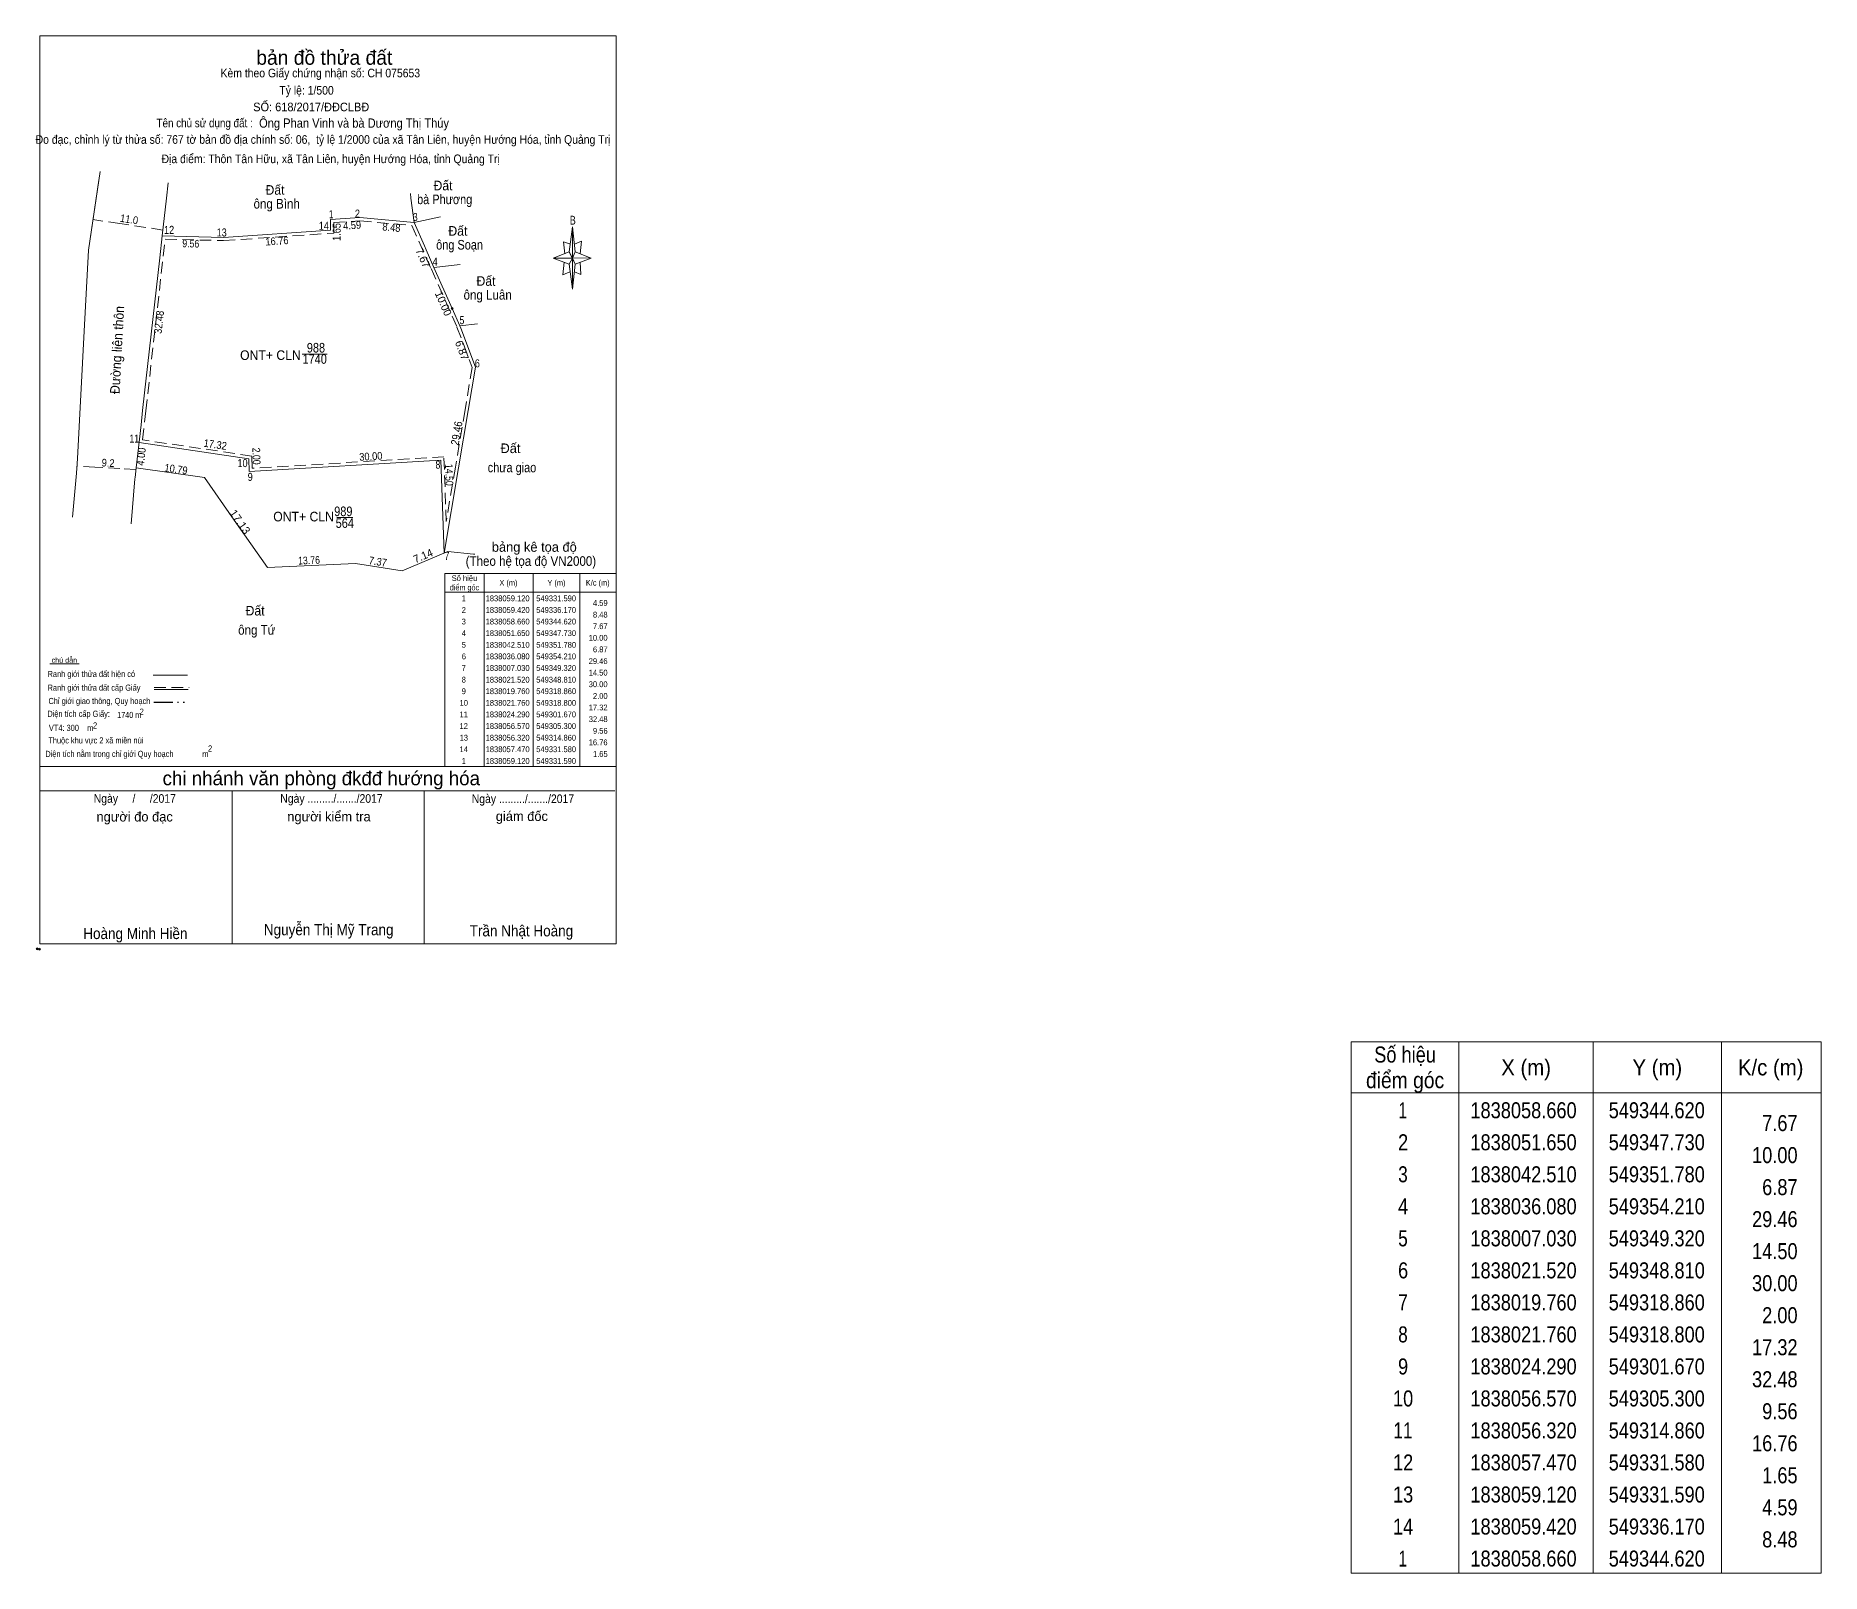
# Model space of a CAD drawing. Header units: metres. Extents: x 547976 to 549564, y 1837803 to 1838136.
# Drawn here: x 549285.5 to 549564.4, y 1837847.7 to 1838087.8 of the extents above; entities that cross this region are included whole.
import ezdxf
from ezdxf.enums import TextEntityAlignment as Align

# ---------------------------------------------------------------- set-up
doc = ezdxf.new("R2010")
doc.units = ezdxf.units.M
doc.header["$LTSCALE"] = 0.6
doc.header["$PDMODE"] = 32
doc.header["$PDSIZE"] = 0.3
doc.linetypes.add('DASH_DOUBLE_DOT', pattern=[9.2, 5, -1.2, 0.3, -1.2, 0.3, -1.2])
doc.linetypes.add('MEDIUM_DASHED', pattern=[4.5, 3, -1.5])
doc.layers.add('28', color=7, linetype='Continuous', lineweight=13)
doc.layers.add('63', color=7, linetype='Continuous', lineweight=13)

msp = doc.modelspace()

# ---------------------------------------------------------------- linework, layer by layer
at = {"layer": '28'}
for p, q in [((549368.86, 1838054.06), (549369.36, 1838057.96)), ((549369.76, 1838054.06), (549372.26, 1838053.06)), ((549368.86, 1838052.16), (549366.36, 1838053.06)), ((549369.76, 1838052.16), (549369.36, 1838048.26)), ((549370.56, 1838052.46), (549370.66, 1838050.56)), ((549370.66, 1838050.56), (549369.66, 1838050.96)), ((549287.72, 1837989.72), (549292.32, 1837989.72)), ((549303.86, 1837987.96), (549309.24, 1837987.96)), ((549304.06, 1837985.72), (549309.32, 1837985.72)), ((549286.2, 1837973.72), (549376.2, 1837973.72)), ((549286.2, 1837969.92), (549376, 1837969.92)), ((549286.2, 1837969.92), (549376, 1837969.92)), ((549286.2, 1837969.92), (549376, 1837969.92)), ((549316.2, 1837946.02), (549316.2, 1837969.92)), ((549346.2, 1837946.02), (549346.2, 1837969.92))]:
    msp.add_line(p, q, dxfattribs=at)
at = {"layer": '28', "linetype": 'MEDIUM_DASHED'}
msp.add_line((549304.06, 1837986.04), (549309.5, 1837986.04), dxfattribs=at)
at = {"layer": '28', "linetype": 'DASH_DOUBLE_DOT', "lineweight": 25}
msp.add_line((549303.96, 1837983.74), (549309.2, 1837983.74), dxfattribs=at)
at = {"layer": '28'}
for points in [[(549286.2, 1838087.82), (549376.2, 1838087.82), (549376.2, 1837946.02), (549286.2, 1837946.02)], [(549369.36, 1838057.96), (549369.76, 1838054.06), (549369.36, 1838053.06)], [(549369.36, 1838053.06), (549366.36, 1838053.06), (549368.86, 1838054.06), (549369.76, 1838052.16), (549372.26, 1838053.06), (549369.36, 1838053.16)], [(549369.36, 1838053.06), (549369.36, 1838048.26), (549368.86, 1838052.16)]]:
    msp.add_lwpolyline(points, close=True, dxfattribs=at)
for points in [[(549369.36, 1838053.06), (549368.86, 1838054.06), (549366.36, 1838053.06)], [(549369.06, 1838055.26), (549367.96, 1838055.66), (549368.16, 1838053.76)], [(549369.66, 1838055.26), (549370.76, 1838055.76), (549370.56, 1838053.76)], [(549368.06, 1838052.46), (549367.86, 1838050.46), (549368.96, 1838050.96)], [(549369.36, 1838053.06), (549369.76, 1838052.16), (549372.26, 1838053.06)], [(549376.2, 1837946.02), (549286.2, 1837946.02), (549286.2, 1837969.92)]]:
    msp.add_lwpolyline(points, dxfattribs=at)
for p in [(549285.74, 1837945.24), (549286.14, 1837945.18)]:
    msp.add_point(p, dxfattribs=at)
at = {"layer": '63'}
for p, q in [((549344.62, 1838058.66), (549348.76, 1838059.54)), ((549344.62, 1838058.66), (549346.24, 1838055)), ((549344.62, 1838058.66), (549346.24, 1838055)), ((549344.62, 1838058.66), (549346.24, 1838055)), ((549351.84, 1838052.08), (549347.73, 1838051.65)), ((549347.73, 1838051.65), (549350.58, 1838045.22)), ((549350.58, 1838045.22), (549351.78, 1838042.51)), ((549292.04, 1838021.79), (549293.1, 1838041.66)), ((549351.78, 1838042.51), (549351.94, 1838042.14)), ((549351.78, 1838042.51), (549351.94, 1838042.14)), ((549351.94, 1838042.14), (549354.21, 1838036.08)), ((549327.17, 1838038.12), (549331.06, 1838038.12)), ((549301.98, 1838027.05), (549302.23, 1838029.3)), ((549301.98, 1838027.05), (549301.22, 1838020.32)), ((549351.57, 1838020.37), (549349.32, 1838007.03)), ((549332.58, 1838012.6), (549335.05, 1838012.6)), ((549349.91, 1838007.28), (549342.75, 1838004.24)), ((549335.47, 1838005.39), (549321.72, 1838004.78)), ((549337.84, 1838005.02), (549335.47, 1838005.39)), ((549342.75, 1838004.24), (549337.84, 1838005.02)), ((549355.55, 1838003.85), (549355.55, 1837973.73)), ((549363.21, 1838003.85), (549363.21, 1837973.73)), ((549370.51, 1838003.85), (549370.51, 1837973.73)), ((549349.42, 1838000.94), (549376.2, 1838000.94)), ((549507.79, 1837930.73), (549507.79, 1837847.73)), ((549528.79, 1837930.73), (549528.79, 1837847.73)), ((549548.79, 1837930.73), (549548.79, 1837847.73)), ((549490.99, 1837922.73), (549564.39, 1837922.73))]:
    msp.add_line(p, q, dxfattribs=at)
at = {"layer": '63', "linetype": 'MEDIUM_DASHED'}
for p, q in [((549298.69, 1838058.48), (549294.48, 1838059.11)), ((549305.4, 1838057.48), (549298.69, 1838058.48)), ((549302.73, 1838029.24), (549302.48, 1838026.99)), ((549352.58, 1838029.38), (549351.08, 1838020.45)), ((549294.77, 1838020.44), (549291.98, 1838020.59)), ((549298.69, 1838020.24), (549294.77, 1838020.44)), ((549301.15, 1838020.11), (549298.69, 1838020.24))]:
    msp.add_line(p, q, dxfattribs=at)
at = {"layer": '63'}
for points in [[(549293.1, 1838041.66), (549293.77, 1838054.33), (549295.6, 1838066.6)], [(549293.1, 1838041.66), (549293.77, 1838054.33), (549295.4, 1838065.26)], [(549306.24, 1838064.85), (549305.97, 1838062.45), (549305.3, 1838056.57)], [(549344.04, 1838063.17), (549344.13, 1838062.45), (549344.62, 1838058.66)], [(549344.62, 1838058.66), (549336.17, 1838059.42), (549331.59, 1838059.12), (549331.58, 1838057.47), (549314.86, 1838056.32), (549305.3, 1838056.57)], [(549344.62, 1838058.66), (549336.17, 1838059.42), (549331.59, 1838059.12)], [(549344.62, 1838058.66), (549336.17, 1838059.42), (549331.59, 1838059.12)], [(549344.62, 1838058.66), (549336.17, 1838059.42), (549331.59, 1838059.12)], [(549344.62, 1838058.66), (549336.17, 1838059.42), (549331.59, 1838059.12)], [(549344.62, 1838058.66), (549336.17, 1838059.42), (549331.59, 1838059.12)], [(549344.62, 1838058.66), (549336.17, 1838059.42), (549331.59, 1838059.12)], [(549305.3, 1838056.57), (549304.91, 1838053.16), (549302.23, 1838029.3)], [(549346.24, 1838055), (549346.52, 1838054.38), (549347.73, 1838051.65)], [(549346.24, 1838055), (549346.52, 1838054.38), (549347.73, 1838051.65)], [(549346.24, 1838055), (549346.52, 1838054.38), (549347.73, 1838051.65)], [(549347.73, 1838051.65), (549350.58, 1838045.22), (549351.78, 1838042.51)], [(549347.73, 1838051.65), (549350.58, 1838045.22), (549351.78, 1838042.51)], [(549354.55, 1838042.81), (549351.78, 1838042.51), (549351.94, 1838042.14)], [(549354.21, 1838036.08), (549353.07, 1838029.3), (549351.57, 1838020.37)], [(549301.67, 1838024.29), (549318.8, 1838021.76), (549318.86, 1838019.76), (549348.81, 1838021.52), (549349.32, 1838007.03)], [(549291.3, 1838012.65), (549291.92, 1838019.52), (549292.04, 1838021.79)], [(549301.05, 1838018.81), (549301.03, 1838018.62), (549300.45, 1838011.62)], [(549311.9, 1838018.81), (549301.22, 1838020.32), (549301.05, 1838018.81)], [(549321.72, 1838004.78), (549316.54, 1838012.18), (549311.9, 1838018.81)], [(549354.13, 1838006.85), (549353.93, 1838006.87), (549349.91, 1838007.28)]]:
    msp.add_lwpolyline(points, dxfattribs=at)
at = {"layer": '63', "linetype": 'MEDIUM_DASHED'}
for points in [[(549302.73, 1838029.24), (549305.75, 1838056.06), (549314.87, 1838055.82), (549332.08, 1838057), (549332.09, 1838058.65), (549336.16, 1838058.92), (549344.28, 1838058.19), (549347.27, 1838051.45), (549351.32, 1838042.32), (549353.69, 1838036.03), (549352.58, 1838029.38)], [(549351.08, 1838020.45), (549349.65, 1838011.97), (549349.29, 1838022.05), (549319.34, 1838020.29), (549319.29, 1838022.19), (549302.22, 1838024.71), (549302.48, 1838026.99)]]:
    msp.add_lwpolyline(points, dxfattribs=at)
at = {"layer": '63'}
for points in [[(549349.42, 1838003.85), (549376.2, 1838003.85), (549376.2, 1837973.73), (549349.42, 1837973.73)], [(549490.99, 1837930.73), (549564.39, 1837930.73), (549564.39, 1837847.73), (549490.99, 1837847.73)]]:
    msp.add_lwpolyline(points, close=True, dxfattribs=at)
msp.add_point((549350.58, 1838045.22), dxfattribs=at)

# ---------------------------------------------------------------- texts
at = {"layer": '28'}
for s, height, p in [('bản đồ thửa đất', 2.25, (549330.605, 1838083.28)), ('bảng kê tọa độ', 1.5, (549363.4, 1838007.24)), ('chi nhánh văn phòng đkđđ hướng hóa', 2.187, (549330.135, 1837970.78)), ('người đo đạc', 1.5, (549300.985, 1837965.12)), ('người kiểm tra', 1.5, (549331.335, 1837965.14)), (' giám đốc', 1.5, (549361.18, 1837965.2))]:
    msp.add_text(s, height=height, dxfattribs=at).set_placement(p, align=Align.CENTER)
for s, height, width, p in [('Kèm theo Giấy chứng nhận số: CH 075653', 1.35, 0.9, (549329.98, 1838081.32)), ('Tỷ lệ: 1/500', 1.35, 0.9, (549327.83, 1838078.62)), ('SỐ: 618/2017/ĐĐCLBĐ', 1.35, 0.95, (549328.56, 1838076.02)), ('Tên chủ sử dụng đất :', 1.35, 0.85, (549311.915, 1838073.52)), ('Đo đạc, chỉnh lý từ thửa số: 767 tờ bản đồ địa chính số: 06,  tỷ lệ 1/2000 của xã Tân Liên, huyện Hướng Hóa, tỉnh Quảng Trị', 1.35, 0.9, (549330.4, 1838070.94)), ('Địa điểm: Thôn Tân Hữu, xã Tân Liên, huyện Hướng Hóa, tỉnh Quảng Trị', 1.35, 0.9, (549331.6, 1838067.92)), ('B', 1.378, 0.75, (549369.41, 1838058.32)), ('(Theo hệ tọa độ VN2000)', 1.5, 0.9, (549362.87, 1838005.04)), ('chú dẫn', 0.8, 1.05, (549290.01, 1837989.92)), ('Ranh giới thửa đất hiện có ', 0.96, 0.9, (549294.385, 1837987.68)), ('Ranh giới thửa đất cấp Giấy', 0.96, 0.9, (549294.64, 1837985.54)), ('Chỉ giới giao thông, Quy hoạch', 0.96, 0.9, (549295.49, 1837983.46)), ('Diện tích cấp Giấy: ', 0.96, 0.9, (549292.395, 1837981.46)), ('1740 m ', 0.96, 0.85, (549300.295, 1837981.28)), ('2', 0.96, 0.8, (549302.1, 1837981.79)), (' VT4: 300    m ', 0.96, 0.9, (549291.06, 1837979.26)), ('2', 0.96, 0.8, (549294.81, 1837979.64)), ('Diện tích nằm trong chỉ giới Quy hoạch              m', 0.96, 0.9, (549299.775, 1837975.2)), ('Thuộc khu vực 2 xã miền núi', 0.96, 0.9, (549294.925, 1837977.31)), ('2', 0.96, 0.8, (549312.77, 1837976.04)), ('Ngày     /     /2017', 1.35, 0.9, (549301.01, 1837968.04)), ('Ngày ........./......./2017', 1.35, 0.9, (549331.725, 1837968.04)), ('Ngày ........./......./2017', 1.35, 0.9, (549361.625, 1837968)), ('Hoàng Minh Hiền', 1.75, 0.9, (549301.1, 1837946.76)), ('Nguyễn Thị Mỹ Trang', 1.75, 0.9, (549331.29, 1837947.36)), ('Trần Nhật Hoàng', 1.75, 0.9, (549361.395, 1837947.18))]:
    msp.add_text(s, height=height, dxfattribs=dict(at, width=width)).set_placement(p, align=Align.CENTER)
at = {"layer": '28', "width": 0.9}
msp.add_text('Ông Phan Vinh và bà Dương Thị Thúy', height=1.44, dxfattribs=at).set_placement((549320.42, 1838073.46))
at = {"layer": '63'}
for s, height, width, p in [('Đất ', 1.5, 0.95, (549349.41, 1838063.68)), ('ông Bình', 1.5, 0.9, (549323.17, 1838060.83)), ('Đất ', 1.5, 0.95, (549323.17, 1838062.99)), ('bà Phương', 1.5, 0.85, (549349.405, 1838061.52)), ('Đất ', 1.5, 0.95, (549351.73, 1838056.59)), ('ông Soạn', 1.5, 0.85, (549351.73, 1838054.43)), ('Đất ', 1.5, 0.95, (549356.12, 1838048.77)), ('ông Luân', 1.5, 0.9, (549356.12, 1838046.61)), ('ONT+ CLN', 1.5, 0.95, (549322.19, 1838037.19)), ('1740', 1.5, 0.85, (549329.105, 1838036.59)), ('988', 1.5, 0.85, (549329.3, 1838038.35)), (' chưa giao', 1.5, 0.85, (549359.68, 1838019.65)), ('ONT+ CLN', 1.5, 0.95, (549327.37, 1838011.98)), ('989', 1.5, 0.85, (549333.575, 1838012.8)), ('564', 1.5, 0.85, (549333.805, 1838010.97)), ('điểm góc', 0.9065, 0.9, (549352.495, 1838001.21)), ('Số hiệu', 0.9065, 0.85, (549352.49, 1838002.67)), ('X (m)', 0.9065, 0.95, (549359.365, 1838001.95)), ('Y (m)', 0.9065, 0.95, (549366.86, 1838001.95)), ('K/c (m)', 0.9065, 0.95, (549373.31, 1838001.95)), ('Đất ', 1.5, 0.95, (549320.06, 1837997.29)), (' 2', 0.9065, 0.85, (549352.235, 1837997.7)), (' 1', 0.9065, 0.75, (549352.225, 1837999.51)), ('1838059.120', 0.9065, 0.85, (549359.235, 1837999.51)), ('1838059.420', 0.9065, 0.85, (549359.235, 1837997.7)), ('549331.590', 0.9065, 0.85, (549366.815, 1837999.51)), ('549336.170', 0.9065, 0.85, (549366.815, 1837997.7)), ('ông Tứ', 1.5, 0.9, (549320.065, 1837994.29)), (' 3', 0.9065, 0.8, (549352.225, 1837995.89)), ('1838058.660', 0.9065, 0.85, (549359.235, 1837995.89)), ('549344.620', 0.9065, 0.85, (549366.815, 1837995.89)), (' 4', 0.9065, 0.85, (549352.23, 1837994.08)), (' 5', 0.9065, 0.8, (549352.23, 1837992.25)), ('1838051.650', 0.9065, 0.85, (549359.235, 1837994.08)), ('1838042.510', 0.9065, 0.85, (549359.235, 1837992.25)), ('549347.730', 0.9065, 0.85, (549366.815, 1837994.08)), ('549351.780', 0.9065, 0.85, (549366.815, 1837992.25)), (' 6', 0.9065, 0.85, (549352.235, 1837990.45)), ('1838036.080', 0.9065, 0.85, (549359.235, 1837990.45)), ('549354.210', 0.9065, 0.85, (549366.815, 1837990.45)), (' 8', 0.9065, 0.8, (549352.23, 1837986.81)), (' 7', 0.9065, 0.8, (549352.23, 1837988.64)), ('1838007.030', 0.9065, 0.85, (549359.235, 1837988.64)), ('1838021.520', 0.9065, 0.85, (549359.235, 1837986.81)), ('549349.320', 0.9065, 0.85, (549366.815, 1837988.64)), ('549348.810', 0.9065, 0.85, (549366.815, 1837986.81)), (' 9', 0.9065, 0.85, (549352.23, 1837985.01)), ('1838019.760', 0.9065, 0.85, (549359.235, 1837985.01)), ('549318.860', 0.9065, 0.85, (549366.815, 1837985.01)), (' 10', 0.9065, 0.85, (549352.225, 1837983.19)), (' 11', 0.9065, 0.8, (549352.22, 1837981.39)), ('1838021.760', 0.9065, 0.85, (549359.235, 1837983.19)), ('1838024.290', 0.9065, 0.85, (549359.235, 1837981.39)), ('549318.800', 0.9065, 0.85, (549366.815, 1837983.19)), ('549301.670', 0.9065, 0.85, (549366.815, 1837981.39)), (' 12', 0.9065, 0.85, (549352.22, 1837979.57)), (' 13', 0.9065, 0.85, (549352.23, 1837977.75)), ('1838056.570', 0.9065, 0.85, (549359.235, 1837979.57)), ('1838056.320', 0.9065, 0.85, (549359.235, 1837977.75)), ('549305.300', 0.9065, 0.85, (549366.815, 1837979.57)), ('549314.860', 0.9065, 0.85, (549366.815, 1837977.75)), (' 14', 0.9065, 0.85, (549352.225, 1837975.95)), ('1838057.470', 0.9065, 0.85, (549359.235, 1837975.95)), ('549331.580', 0.9065, 0.85, (549366.815, 1837975.95)), (' 1', 0.9065, 0.75, (549352.225, 1837974.12)), ('1838059.120', 0.9065, 0.85, (549359.235, 1837974.12)), ('549331.590', 0.9065, 0.85, (549366.815, 1837974.12)), ('Số hiệu', 2.5, 0.85, (549499.39, 1837927.48)), ('điểm góc', 2.5, 0.9, (549499.39, 1837923.48)), ('X (m)', 2.5, 0.95, (549518.29, 1837925.48)), ('Y (m)', 2.5, 0.95, (549538.785, 1837925.48)), ('K/c (m)', 2.5, 0.95, (549556.49, 1837925.48)), (' 1', 2.5, 0.75, (549498.685, 1837918.78)), ('1838058.660', 2.5, 0.85, (549517.89, 1837918.78)), ('549344.620', 2.5, 0.85, (549538.695, 1837918.78)), (' 2', 2.5, 0.85, (549498.69, 1837913.78)), ('1838051.650', 2.5, 0.85, (549517.89, 1837913.78)), ('549347.730', 2.5, 0.85, (549538.695, 1837913.78)), (' 3', 2.5, 0.8, (549498.69, 1837908.78)), ('1838042.510', 2.5, 0.85, (549517.89, 1837908.78)), ('549351.780', 2.5, 0.85, (549538.695, 1837908.78)), (' 4', 2.5, 0.85, (549498.685, 1837903.78)), ('1838036.080', 2.5, 0.85, (549517.89, 1837903.78)), ('549354.210', 2.5, 0.85, (549538.695, 1837903.78)), (' 5', 2.5, 0.8, (549498.69, 1837898.78)), ('1838007.030', 2.5, 0.85, (549517.89, 1837898.78)), ('549349.320', 2.5, 0.85, (549538.695, 1837898.78)), (' 6', 2.5, 0.85, (549498.69, 1837893.78)), ('1838021.520', 2.5, 0.85, (549517.89, 1837893.78)), ('549348.810', 2.5, 0.85, (549538.695, 1837893.78)), (' 7', 2.5, 0.8, (549498.69, 1837888.78)), ('1838019.760', 2.5, 0.85, (549517.89, 1837888.78)), ('549318.860', 2.5, 0.85, (549538.695, 1837888.78)), (' 8', 2.5, 0.8, (549498.69, 1837883.78)), ('1838021.760', 2.5, 0.85, (549517.89, 1837883.78)), ('549318.800', 2.5, 0.85, (549538.695, 1837883.78)), (' 9', 2.5, 0.85, (549498.685, 1837878.78)), ('1838024.290', 2.5, 0.85, (549517.89, 1837878.78)), ('549301.670', 2.5, 0.85, (549538.695, 1837878.78)), (' 10', 2.5, 0.85, (549498.685, 1837873.78)), ('1838056.570', 2.5, 0.85, (549517.89, 1837873.78)), ('549305.300', 2.5, 0.85, (549538.695, 1837873.78)), (' 11', 2.5, 0.8, (549498.685, 1837868.78)), ('1838056.320', 2.5, 0.85, (549517.89, 1837868.78)), ('549314.860', 2.5, 0.85, (549538.695, 1837868.78)), (' 12', 2.5, 0.85, (549498.69, 1837863.78)), ('1838057.470', 2.5, 0.85, (549517.89, 1837863.78)), ('549331.580', 2.5, 0.85, (549538.695, 1837863.78)), (' 13', 2.5, 0.85, (549498.69, 1837858.78)), ('1838059.120', 2.5, 0.85, (549517.89, 1837858.78)), ('549331.590', 2.5, 0.85, (549538.695, 1837858.78)), (' 14', 2.5, 0.85, (549498.685, 1837853.78)), ('1838059.420', 2.5, 0.85, (549517.89, 1837853.78)), ('549336.170', 2.5, 0.85, (549538.695, 1837853.78)), (' 1', 2.5, 0.75, (549498.685, 1837848.78)), ('1838058.660', 2.5, 0.85, (549517.89, 1837848.78)), ('549344.620', 2.5, 0.85, (549538.695, 1837848.78))]:
    msp.add_text(s, height=height, dxfattribs=dict(at, width=width)).set_placement(p, align=Align.CENTER)
for s, height, rotation, width, p in [('11.0', 1.2, 351.51, 0.9, (549300.0414, 1838058.5678)), ('1.65', 1.25, 89.653, 0.85, (549333.1584, 1838057.1662)), ('4.59', 1.2, 3.748, 0.9, (549334.9858, 1838057.6201)), ('8.48', 1.2, 354.861, 0.9, (549341.0413, 1838057.2958)), ('9.56', 1.2, 358.502, 0.85, (549309.7393, 1838054.7645)), ('16.76', 1.2, 3.935, 0.9, (549323.2488, 1838055.1723)), ('Đường liên thôn', 1.5, 86.946, 0.95, (549298.9914, 1838038.71)), ('32.48', 1.2, 83.584, 0.9, (549305.3794, 1838043.023)), ('29.46', 1.25, 80.445, 0.9, (549351.8884, 1838025.6513)), ('4.00', 1.2, 83.533, 0.9, (549302.5895, 1838022.0374)), ('17.32', 1.2, 351.598, 0.9, (549313.4873, 1838023.3931)), ('2.00', 1.2, 271.718, 0.85, (549319.411, 1838022.153)), ('9.2', 1.2, 357.004, 0.9, (549296.8136, 1838020.5185)), ('10.79', 1.2, 351.953, 0.9, (549307.371, 1838019.5554)), ('30.00', 1.2, 3.363, 0.9, (549337.9048, 1838021.5443)), ('14.50', 1.2, 272.016, 0.85, (549349.5021, 1838019.2361)), ('17.13', 1.2, 304.989, 1.05, (549316.9555, 1838011.5791)), ('13.76', 1.2, 2.54, 0.85, (549328.2434, 1838005.3082)), ('7.37', 1.2, 351.023, 0.9, (549338.8764, 1838005.1178))]:
    msp.add_text(s, height=height, rotation=rotation, dxfattribs=dict(at, width=width)).set_placement(p, align=Align.CENTER)
for s, height, width, p in [(' 1', 1.25, 0.75, (549332.02, 1838059.31)), (' 2', 1.25, 0.85, (549336.17, 1838059.42)), (' 3', 1.25, 0.8, (549345.19, 1838058.89)), (' 12', 1.25, 0.85, (549307.16, 1838056.88)), (' 13', 1.25, 0.85, (549315.37, 1838056.47)), (' 14', 1.25, 0.85, (549331.32, 1838057.51)), (' 4', 1.25, 0.85, (549348.31, 1838051.92)), (' 5', 1.25, 0.8, (549352.47, 1838042.78)), (' 6', 1.25, 0.85, (549354.9, 1838036.04)), (' 11', 1.25, 0.8, (549301.67, 1838024.29)), (' 10', 1.25, 0.85, (549318.63, 1838020.46)), (' 8', 1.25, 0.8, (549348.72, 1838020.22)), (' 9', 1.25, 0.85, (549319.43, 1838018.31)), (' 7', 1.25, 0.8, (549350.13, 1838005.96)), ('4.59', 0.9065, 0.85, (549374.85, 1837998.79)), ('8.48', 0.9065, 0.85, (549374.85, 1837996.97)), ('7.67', 0.9065, 0.85, (549374.85, 1837995.16)), ('10.00', 0.9065, 0.85, (549374.84, 1837993.35)), ('29.46', 0.9065, 0.85, (549374.84, 1837989.71)), ('6.87', 0.9065, 0.85, (549374.85, 1837991.54)), ('14.50', 0.9065, 0.85, (549374.84, 1837987.91)), ('30.00', 0.9065, 0.85, (549374.84, 1837986.1)), ('2.00', 0.9065, 0.85, (549374.85, 1837984.27)), ('32.48', 0.9065, 0.85, (549374.85, 1837980.65)), ('17.32', 0.9065, 0.85, (549374.84, 1837982.47)), ('9.56', 0.9065, 0.85, (549374.85, 1837978.83)), ('16.76', 0.9065, 0.85, (549374.84, 1837977.03)), ('1.65', 0.9065, 0.85, (549374.85, 1837975.21)), ('7.67', 2.5, 0.85, (549560.69, 1837916.78)), ('10.00', 2.5, 0.85, (549560.69, 1837911.78)), ('6.87', 2.5, 0.85, (549560.69, 1837906.78)), ('29.46', 2.5, 0.85, (549560.69, 1837901.78)), ('14.50', 2.5, 0.85, (549560.69, 1837896.78)), ('30.00', 2.5, 0.85, (549560.69, 1837891.78)), ('2.00', 2.5, 0.85, (549560.69, 1837886.78)), ('17.32', 2.5, 0.85, (549560.69, 1837881.78)), ('32.48', 2.5, 0.85, (549560.69, 1837876.78)), ('9.56', 2.5, 0.85, (549560.69, 1837871.78)), ('16.76', 2.5, 0.85, (549560.69, 1837866.78)), ('1.65', 2.5, 0.85, (549560.69, 1837861.78)), ('4.59', 2.5, 0.85, (549560.69, 1837856.78)), ('8.48', 2.5, 0.85, (549560.69, 1837851.78))]:
    msp.add_text(s, height=height, dxfattribs=dict(at, width=width)).set_placement(p, align=Align.RIGHT)
for s, rotation, p in [('7.67', 293.925, (549345.4563, 1838052.8733)), ('10.00', 293.898, (549348.644, 1838045.7631)), ('6.87', 290.702, (549351.541, 1838038.4921)), ('7.14', 23.009, (549346.2655, 1838006.0466))]:
    msp.add_text(s, height=1.2, rotation=rotation, dxfattribs=at).set_placement(p, align=Align.CENTER)
msp.add_text('Đất', height=1.5, dxfattribs=at).set_placement((549359.68, 1838022.65), align=Align.CENTER)

doc.saveas('drawing.dxf')
